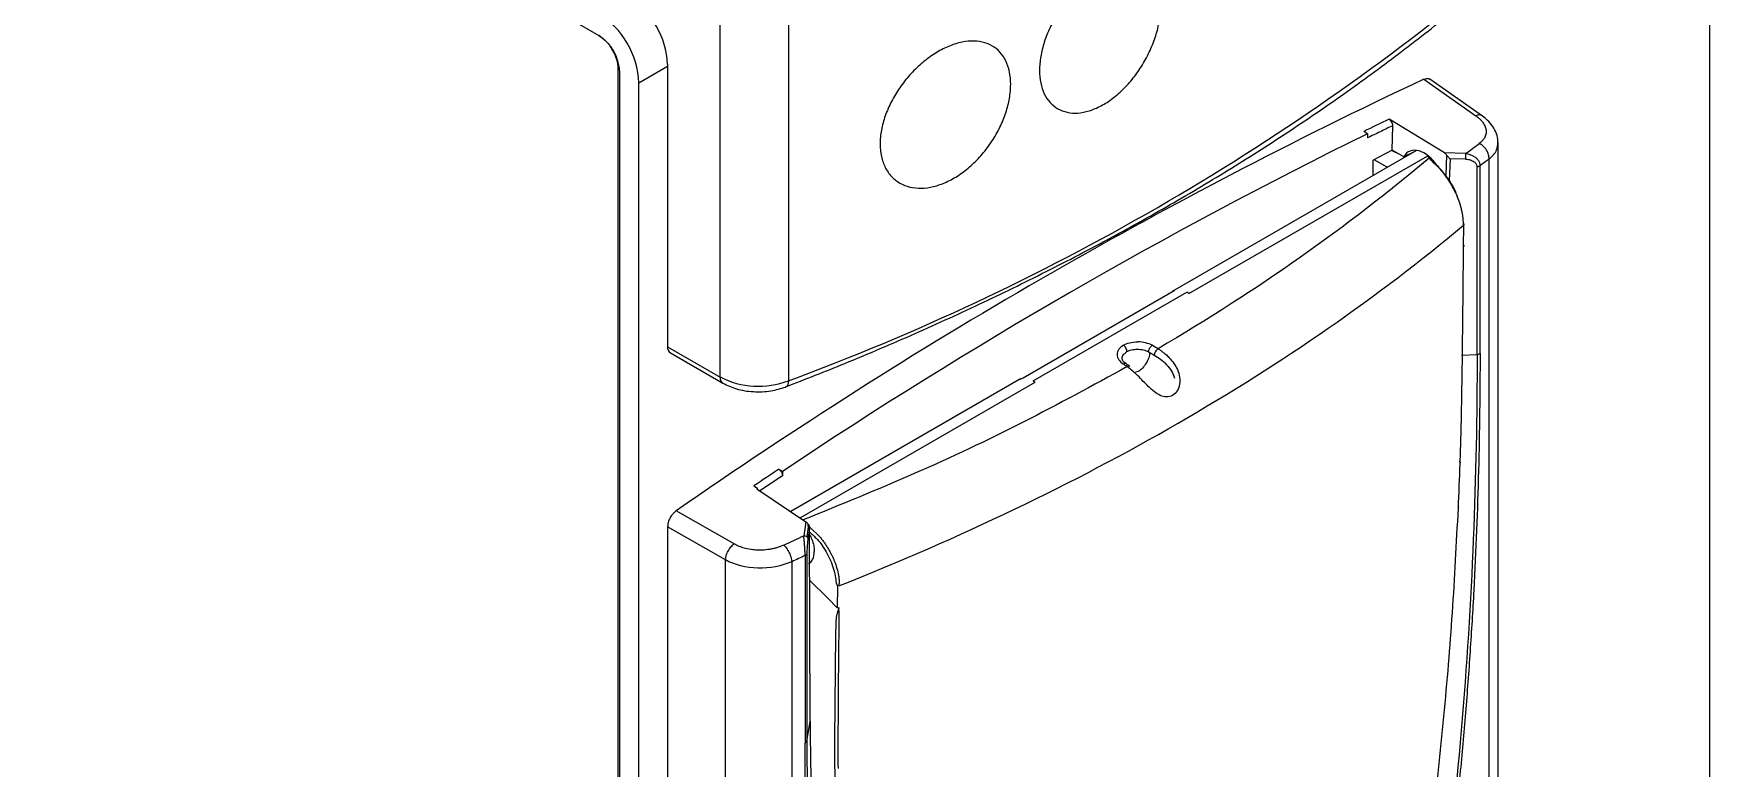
# Model space of a CAD drawing. Header units: millimetres. Extents: x 11 to 129, y 13 to 192.
# Drawn here: x 66.7 to 128.7, y 90.4 to 117.6 of the extents above; entities that cross this region are included whole.
import ezdxf

# ---------------------------------------------------------------- set-up
doc = ezdxf.new("R2010")
doc.units = ezdxf.units.MM

msp = doc.modelspace()

# ---------------------------------------------------------------- linework, layer by layer
at = {"color": 7, "linetype": 'Continuous', "lineweight": 25}
for p, q in [((11.696, 161.339), (87.569, 117.539)), ((128.652, 138.643), (128.652, 40.005)), ((92.053, 104.907), (92.053, 118.216)), ((94.581, 118.074), (94.581, 104.764)), ((88.276, 116.314), (88.276, 17.676)), ((88.347, 17.554), (88.347, 116.192)), ((90.114, 116.478), (90.114, 106.026)), ((89.054, 17.145), (89.054, 115.784)), ((118.08, 115.917), (120.006, 114.57)), ((120.252, 114.557), (118.308, 115.916)), ((118.846, 113.193), (116.802, 114.441)), ((116.916, 113.29), (116.936, 114.2)), ((116.001, 113.902), (115.867, 113.988)), ((116.001, 113.902), (116.001, 113.747)), ((120.839, 67.147), (120.839, 113.57)), ((117.809, 113.288), (108.777, 108.075)), ((109.395, 107.993), (118.229, 113.092)), ((116.916, 113.29), (116.207, 112.924)), ((116.207, 112.364), (116.207, 112.924)), ((116.725, 112.663), (116.243, 112.943)), ((116.908, 113.286), (117.181, 113.145)), ((117.347, 113.054), (116.916, 113.29)), ((117.679, 113.214), (117.347, 113.054)), ((117.352, 113.057), (117.381, 113.042)), ((119.633, 113.171), (118.846, 113.193)), ((119.632, 112.961), (119.054, 112.977)), ((120.498, 72.678), (120.498, 112.965)), ((120.055, 105.744), (120.055, 112.681)), ((120.165, 105.781), (120.165, 112.718)), ((119.553, 110.517), (119.545, 109.712)), ((103.267, 104.88), (108.846, 108.101)), ((103.642, 104.763), (109.321, 108.041)), ((108.846, 108.101), (108.78, 108.07)), ((90.114, 106.026), (92.053, 104.907)), ((90.218, 105.797), (92.156, 104.678)), ((107.906, 105.84), (107.952, 105.812)), ((103.17, 104.838), (94.67, 99.931)), ((103.173, 104.833), (103.267, 104.88)), ((95.02, 99.695), (103.715, 104.715)), ((94.228, 101.497), (94.362, 101.411)), ((94.362, 101.411), (94.362, 101.256)), ((93.307, 100.88), (93.438, 100.793)), ((93.412, 100.775), (95.226, 99.557)), ((93.438, 100.758), (93.438, 100.793)), ((92.573, 98.733), (90.433, 99.956)), ((92.254, 98.143), (90.114, 99.367)), ((90.114, 99.367), (90.114, 52.75)), ((95.226, 99.557), (95.152, 99.039)), ((95.324, 99.455), (95.26, 99)), ((95.359, 99.298), (95.305, 98.917)), ((95.387, 92.184), (95.359, 99.298)), ((92.254, 51.749), (92.254, 98.143)), ((94.709, 98.077), (94.709, 57.79)), ((95.201, 98.307), (95.201, 91.37)), ((95.266, 98.37), (95.266, 91.433)), ((95.367, 97.392), (96.024, 96.738)), ((96.024, 96.738), (96.402, 96.363)), ((96.398, 96.365), (96.406, 97.165)), ((95.266, 91.433), (95.387, 92.184))]:
    msp.add_line(p, q, dxfattribs=at)
at = {"color": 8, "linetype": 'Continuous', "lineweight": 25}
for p, q in [((88.336, 116.349), (88.276, 116.314)), ((89.054, 115.784), (90.114, 116.396)), ((118.911, 112.372), (118.941, 113.102)), ((119.054, 112.977), (119.021, 112.165)), ((119.476, 105.712), (120.055, 105.744)), ((94.362, 101.256), (93.528, 100.697)), ((95.318, 99.385), (95.318, 99.465)), ((95.358, 99.366), (95.745, 98.993))]:
    msp.add_line(p, q, dxfattribs=at)
at = {"color": 8, "linetype": 'Continuous', "lineweight": 25, "flags": 128}
msp.add_lwpolyline([(94.581, 104.764), (94.576, 104.689), (94.56, 104.626), (94.534, 104.578), (94.499, 104.546), (94.48, 104.537)], dxfattribs=at)
at = {"color": 7, "linetype": 'Continuous', "lineweight": 25, "flags": 128}
msp.add_lwpolyline([(95.358, 99.289), (95.358, 99.354), (95.358, 99.417)], dxfattribs=at)
at = {"color": 7, "linetype": 'Continuous', "lineweight": 25}
for centre, radius, start, end in [((63.648, 188.375), 89.149, 290.30258, 309.69204), ((87.044, 116.338), 3.074, 2.60535, 57.39453), ((85.83, 115.637), 3.227, 2.60538, 57.39473), ((86.658, 116.115), 1.69, 2.6059, 57.39455), ((198.066, -54.563), 188.311, 115.13496, 124.85966), ((188.93, -35.544), 166.427, 115.68286, 116.04062), ((199.122, -55.084), 188.323, 116.19171, 123.799), ((90.363, 106), 0.25, 174.1683, 234.51939), ((93.478, 107.695), 3.131, 242.92407, 290.61984), ((211.267, -74.271), 211.169, 123.6586, 123.95916), ((84.393, 114.19), 16.165, 303.91092, 304.02181)]:
    msp.add_arc(centre, radius, start, end, dxfattribs=at)
at = {"color": 8, "linetype": 'Continuous', "lineweight": 25}
msp.add_arc((92.29, 104.876), 0.239, 172.63552, 236.07069, dxfattribs=at)
at = {"color": 7, "linetype": 'Continuous', "lineweight": 25}
msp.add_ellipse((118.068, 112.283), major_axis=(-0.551, 0.953), ratio=0.607207, start_param=4.802147, end_param=6.647127, dxfattribs=at)
for points, knots in [([(108.356, 118.642), (108.356, 118.477), (108.342, 118.307), (108.287, 117.957), (108.245, 117.775), (108.135, 117.412), (108.068, 117.231), (107.91, 116.871), (107.817, 116.691), (107.615, 116.348), (107.504, 116.183), (107.263, 115.868), (107.135, 115.72), (106.868, 115.45), (106.728, 115.326), (106.44, 115.107), (106.295, 115.014), (106.003, 114.858), (105.854, 114.795), (105.565, 114.706), (105.424, 114.679), (105.15, 114.661), (105.017, 114.67), (104.77, 114.723), (104.654, 114.767), (104.44, 114.89), (104.345, 114.968), (104.179, 115.153), (104.106, 115.262), (103.99, 115.506), (103.947, 115.639), (103.887, 115.928), (103.872, 116.085), (103.872, 116.414), (103.887, 116.584), (103.946, 116.932), (103.99, 117.112), (104.106, 117.472), (104.177, 117.65), (104.344, 118.005), (104.441, 118.183), (104.652, 118.52), (104.767, 118.682), (105.016, 118.992), (105.148, 119.138), (105.421, 119.404), (105.563, 119.526), (105.854, 119.744), (106, 119.837), (106.292, 119.993), (106.44, 120.056), (106.726, 120.147), (106.865, 120.176), (107.133, 120.198), (107.262, 120.191), (107.501, 120.143), (107.612, 120.102), (107.817, 119.984), (107.908, 119.909), (108.067, 119.729), (108.135, 119.622), (108.245, 119.382), (108.286, 119.25), (108.342, 118.963), (108.356, 118.806), (108.356, 118.642)], [0, 0, 0, 0, 0.03125, 0.03125, 0.0625, 0.0625, 0.09375, 0.09375, 0.125, 0.125, 0.15625, 0.15625, 0.1875, 0.1875, 0.21875, 0.21875, 0.25, 0.25, 0.28125, 0.28125, 0.3125, 0.3125, 0.34375, 0.34375, 0.375, 0.375, 0.40625, 0.40625, 0.4375, 0.4375, 0.46875, 0.46875, 0.5, 0.5, 0.53125, 0.53125, 0.5625, 0.5625, 0.59375, 0.59375, 0.625, 0.625, 0.65625, 0.65625, 0.6875, 0.6875, 0.71875, 0.71875, 0.75, 0.75, 0.78125, 0.78125, 0.8125, 0.8125, 0.84375, 0.84375, 0.875, 0.875, 0.90625, 0.90625, 0.9375, 0.9375, 0.96875, 0.96875, 1, 1, 1, 1]), ([(94.479, 104.541), (95.212, 104.828), (96.836, 105.463), (99.277, 106.508), (101.812, 107.665), (104.28, 108.875), (106.679, 110.134), (109.006, 111.441), (111.258, 112.796), (113.43, 114.196), (115.522, 115.64), (117.525, 117.128), (119.183, 118.435), (120.136, 119.26), (120.484, 119.562)], [0, 0, 0, 0, 0.071878, 0.159065, 0.246409, 0.333891, 0.421496, 0.509213, 0.597031, 0.684945, 0.77295, 0.861045, 0.949231, 1, 1, 1, 1]), ([(87.569, 117.539), (87.754, 117.432), (87.938, 117.238), (88.2, 116.784), (88.276, 116.528), (88.276, 116.314)], [0, 0, 0, 0, 0.5, 0.5, 1, 1, 1, 1]), ([(102.804, 115.724), (102.804, 115.559), (102.788, 115.389), (102.728, 115.04), (102.683, 114.86), (102.564, 114.5), (102.492, 114.322), (102.32, 113.968), (102.22, 113.792), (102.001, 113.459), (101.882, 113.299), (101.621, 112.995), (101.483, 112.853), (101.196, 112.596), (101.045, 112.479), (100.736, 112.273), (100.58, 112.187), (100.266, 112.044), (100.107, 111.989), (99.797, 111.913), (99.646, 111.893), (99.351, 111.886), (99.208, 111.901), (98.943, 111.964), (98.819, 112.013), (98.589, 112.145), (98.486, 112.226), (98.307, 112.418), (98.229, 112.531), (98.104, 112.779), (98.056, 112.915), (97.992, 113.207), (97.976, 113.366), (97.976, 113.696), (97.992, 113.865), (98.055, 114.211), (98.103, 114.39), (98.228, 114.746), (98.305, 114.921), (98.485, 115.27), (98.589, 115.442), (98.816, 115.77), (98.94, 115.926), (99.208, 116.225), (99.35, 116.364), (99.642, 116.618), (99.796, 116.734), (100.107, 116.937), (100.264, 117.024), (100.577, 117.167), (100.736, 117.224), (101.043, 117.302), (101.192, 117.325), (101.481, 117.335), (101.621, 117.323), (101.879, 117.265), (101.999, 117.22), (102.22, 117.093), (102.318, 117.014), (102.49, 116.826), (102.564, 116.716), (102.683, 116.471), (102.728, 116.337), (102.788, 116.046), (102.804, 115.889), (102.804, 115.724)], [0, 0, 0, 0, 0.03125, 0.03125, 0.0625, 0.0625, 0.09375, 0.09375, 0.125, 0.125, 0.15625, 0.15625, 0.1875, 0.1875, 0.21875, 0.21875, 0.25, 0.25, 0.28125, 0.28125, 0.3125, 0.3125, 0.34375, 0.34375, 0.375, 0.375, 0.40625, 0.40625, 0.4375, 0.4375, 0.46875, 0.46875, 0.5, 0.5, 0.53125, 0.53125, 0.5625, 0.5625, 0.59375, 0.59375, 0.625, 0.625, 0.65625, 0.65625, 0.6875, 0.6875, 0.71875, 0.71875, 0.75, 0.75, 0.78125, 0.78125, 0.8125, 0.8125, 0.84375, 0.84375, 0.875, 0.875, 0.90625, 0.90625, 0.9375, 0.9375, 0.96875, 0.96875, 1, 1, 1, 1]), ([(118.08, 115.917), (118.125, 115.931), (118.208, 115.956), (118.286, 115.943), (118.307, 115.916), (118.308, 115.916)], [0, 0, 0, 0, 0.530059, 0.998121, 1, 1, 1, 1]), ([(116.936, 114.2), (116.78, 114.125), (116.469, 113.975), (116.157, 113.823), (116.001, 113.747)], [0, 0, 0, 0, 0.499999, 1, 1, 1, 1]), ([(120.006, 114.57), (120.026, 114.556), (120.071, 114.524), (120.137, 114.468), (120.209, 114.398), (120.294, 114.294), (120.36, 114.172), (120.392, 114.041), (120.392, 113.911), (120.354, 113.785), (120.281, 113.675), (120.208, 113.598), (120.156, 113.557), (120.134, 113.54)], [0, 0, 0, 0, 0.0453, 0.102161, 0.170403, 0.249942, 0.395795, 0.499886, 0.600982, 0.750011, 0.853955, 0.937396, 1, 1, 1, 1]), ([(120.834, 113.563), (120.827, 113.655), (120.813, 113.837), (120.691, 114.106), (120.505, 114.357), (120.328, 114.496), (120.24, 114.565)], [0, 0, 0, 0, 0.253866, 0.505257, 0.753755, 1, 1, 1, 1]), ([(120.498, 112.965), (120.501, 113.013), (120.495, 113.068), (120.463, 113.183), (120.437, 113.243), (120.367, 113.354), (120.323, 113.405), (120.23, 113.487), (120.181, 113.518), (120.134, 113.54)], [0, 0, 0, 0, 0.25, 0.25, 0.5, 0.5, 0.75, 0.75, 1, 1, 1, 1]), ([(118.225, 113.087), (118.226, 113.083), (118.231, 113.069), (118.247, 113.046), (118.265, 113.022), (118.275, 113.009), (118.278, 113.004)], [0, 0, 0, 0, 0.132453, 0.500174, 0.836398, 1, 1, 1, 1]), ([(118.331, 113.002), (118.318, 113.015), (118.29, 113.042), (118.254, 113.071), (118.234, 113.088), (118.229, 113.092)], [0, 0, 0, 0, 0.401644, 0.852169, 1, 1, 1, 1]), ([(118.448, 112.83), (118.432, 112.845), (118.399, 112.874), (118.355, 112.917), (118.314, 112.961), (118.29, 112.99), (118.278, 113.004)], [0, 0, 0, 0, 0.2458192, 0.4936885, 0.7447222, 1, 1, 1, 1]), ([(118.448, 112.83), (118.465, 112.839), (118.483, 112.842), (118.506, 112.828), (118.509, 112.813), (118.506, 112.796)], [0, 0, 0, 0, 0.5, 0.5, 1, 1, 1, 1]), ([(118.448, 112.83), (118.481, 112.801), (118.543, 112.745), (118.629, 112.658), (118.702, 112.578), (118.763, 112.506), (118.813, 112.445), (118.853, 112.393), (118.875, 112.363), (118.885, 112.349)], [0, 0, 0, 0, 0.214657, 0.404585, 0.570438, 0.712654, 0.831529, 0.927266, 1, 1, 1, 1]), ([(118.941, 113.102), (118.932, 113.114), (118.913, 113.139), (118.88, 113.169), (118.857, 113.185), (118.846, 113.193)], [0, 0, 0, 0, 0.330728, 0.66021, 1, 1, 1, 1]), ([(118.941, 113.102), (118.949, 113.091), (118.967, 113.068), (118.995, 113.035), (119.025, 113.004), (119.044, 112.986), (119.054, 112.977)], [0, 0, 0, 0, 0.234281, 0.499768, 0.750081, 1, 1, 1, 1]), ([(119.632, 112.961), (119.634, 112.975), (119.637, 113.01), (119.639, 113.075), (119.638, 113.125), (119.636, 113.155), (119.634, 113.166), (119.633, 113.171)], [0.0000414, 0.0000414, 0.0000414, 0.0000414, 0.2466169, 0.5003158, 0.7540147, 0.8808642, 1.0000147, 1.0000147, 1.0000147, 1.0000147]), ([(119.632, 112.961), (119.663, 112.959), (119.721, 112.956), (119.832, 112.932), (119.944, 112.878), (120.022, 112.798), (120.05, 112.731), (120.053, 112.696), (120.055, 112.681)], [0, 0, 0, 0, 0.152207, 0.285157, 0.574405, 0.791216, 0.907038, 1, 1, 1, 1]), ([(119.633, 113.171), (119.643, 113.17), (119.684, 113.165), (119.766, 113.146), (119.86, 113.111), (119.919, 113.078), (119.941, 113.065)], [0, 0, 0, 0, 0.093407, 0.373155, 0.756868, 1, 1, 1, 1]), ([(119.941, 113.065), (119.959, 113.053), (119.993, 113.031), (120.037, 112.993), (120.073, 112.954), (120.116, 112.898), (120.156, 112.819), (120.162, 112.752), (120.165, 112.718)], [0, 0, 0, 0, 0.135929, 0.263916, 0.383609, 0.494683, 0.750033, 1, 1, 1, 1]), ([(119.367, 111.46), (119.332, 111.565), (119.23, 111.874), (118.928, 112.364), (118.647, 112.652), (118.506, 112.796)], [0, 0, 0, 0, 0.20547, 0.602718, 1, 1, 1, 1]), ([(119.553, 110.517), (119.553, 110.556), (119.552, 110.635), (119.542, 110.76), (119.525, 110.889), (119.5, 111.024), (119.467, 111.162), (119.427, 111.302), (119.37, 111.467), (119.291, 111.662), (119.181, 111.889), (119.047, 112.125), (118.941, 112.274), (118.886, 112.351)], [0, 0, 0, 0, 0.068441, 0.138153, 0.208991, 0.28079, 0.353375, 0.426554, 0.500128, 0.611349, 0.732329, 0.862281, 1, 1, 1, 1]), ([(120.165, 112.718), (120.162, 112.716), (120.156, 112.711), (120.141, 112.702), (120.118, 112.692), (120.087, 112.684), (120.065, 112.681), (120.055, 112.681)], [-0.000005, -0.000005, -0.000005, -0.000005, 0.119136, 0.245985, 0.499684, 0.753383, 1.000005, 1.000005, 1.000005, 1.000005]), ([(119.546, 110.589), (119.56, 110.58), (119.57, 110.567), (119.573, 110.54), (119.565, 110.526), (119.553, 110.517)], [0, 0, 0, 0, 0.5, 0.5, 1, 1, 1, 1]), ([(119.564, 109.758), (119.563, 109.749), (119.562, 109.732), (119.551, 109.719), (119.545, 109.712)], [0, 0, 0, 0, 0.510875, 1, 1, 1, 1]), ([(119.545, 109.712), (119.538, 109.048), (119.528, 108.078), (119.514, 106.751), (119.506, 106.087), (119.502, 105.729)], [0, 0, 0, 0, 0.500008, 0.730543, 1, 1, 1, 1]), ([(106.973, 106.082), (106.906, 106.044), (106.846, 105.994), (106.762, 105.877), (106.738, 105.81), (106.739, 105.674), (106.764, 105.606), (106.849, 105.483), (106.91, 105.429), (106.977, 105.386)], [0, 0, 0, 0, 0.25, 0.25, 0.5, 0.5, 0.75, 0.75, 1, 1, 1, 1]), ([(106.973, 106.082), (107.036, 106.119), (107.115, 106.151), (107.298, 106.196), (107.401, 106.207), (107.506, 106.206)], [0, 0, 0, 0, 0.5, 0.5, 1, 1, 1, 1]), ([(107.105, 105.844), (107.105, 105.881), (107.092, 105.931), (107.041, 106.023), (107.005, 106.061), (106.973, 106.082)], [0, 0, 0, 0, 0.5, 0.5, 1, 1, 1, 1]), ([(108.036, 106.079), (107.968, 106.116), (107.886, 106.147), (107.704, 106.192), (107.605, 106.205), (107.506, 106.206)], [0, 0, 0, 0, 0.5, 0.5, 1, 1, 1, 1]), ([(107.906, 105.84), (107.907, 105.852), (107.91, 105.878), (107.923, 105.922), (107.943, 105.969), (107.971, 106.014), (108.003, 106.053), (108.025, 106.071), (108.036, 106.079)], [0, 0, 0, 0, 0.144094, 0.302919, 0.473439, 0.650662, 0.828299, 1, 1, 1, 1]), ([(107.078, 105.396), (107.038, 105.425), (106.955, 105.483), (106.938, 105.549), (106.93, 105.582)], [0, 0, 0, 0, 0.493371, 1, 1, 1, 1]), ([(107.074, 105.396), (107.073, 105.398), (107.063, 105.409), (107.028, 105.409), (106.994, 105.394), (106.977, 105.386)], [0, 0, 0, 0, 0.065267, 0.549457, 1, 1, 1, 1]), ([(107.216, 105.297), (107.194, 105.313), (107.145, 105.348), (107.097, 105.383), (107.07, 105.402)], [0, 0, 0, 0, 0.452461, 1, 1, 1, 1]), ([(107.105, 105.844), (107.152, 105.871), (107.209, 105.894), (107.341, 105.927), (107.416, 105.937), (107.569, 105.937), (107.647, 105.927), (107.789, 105.893), (107.853, 105.868), (107.906, 105.84)], [0, 0, 0, 0, 0.25, 0.25, 0.5, 0.5, 0.75, 0.75, 1, 1, 1, 1]), ([(108.255, 105.95), (108.288, 105.929), (108.353, 105.888), (108.444, 105.822), (108.525, 105.756), (108.595, 105.693), (108.707, 105.584), (108.842, 105.422), (108.984, 105.177), (109.064, 104.915), (109.067, 104.636), (108.977, 104.385), (108.799, 104.206), (108.571, 104.147), (108.337, 104.211), (108.109, 104.36), (107.902, 104.549), (107.699, 104.759), (107.512, 104.949), (107.315, 105.136), (107.185, 105.235), (107.112, 105.29)], [0, 0, 0, 0, 0.029974, 0.057632, 0.082743, 0.105116, 0.124597, 0.192278, 0.249703, 0.315822, 0.374778, 0.437111, 0.499482, 0.561897, 0.624378, 0.68348, 0.749784, 0.80718, 0.874819, 0.929129, 1, 1, 1, 1]), ([(107.952, 105.812), (107.942, 105.747), (107.922, 105.615), (107.821, 105.407), (107.685, 105.232), (107.543, 105.113), (107.459, 105.089), (107.427, 105.08)], [0, 0, 0, 0, 0.215978, 0.431949, 0.647927, 0.8639, 1, 1, 1, 1]), ([(108.255, 105.95), (108.225, 105.93), (108.189, 105.894), (108.134, 105.806), (108.117, 105.757), (108.113, 105.72)], [0, 0, 0, 0, 0.5, 0.5, 1, 1, 1, 1]), ([(120.165, 105.781), (120.165, 104.353), (120.128, 101.461), (119.983, 97.766), (119.802, 94.765), (119.632, 92.493), (119.462, 90.583), (119.308, 89.045), (119.204, 88.08), (119.116, 87.305), (119.024, 86.528), (118.904, 85.553), (118.748, 84.378), (118.58, 83.196), (118.401, 82.01), (118.208, 80.818), (118.002, 79.622), (117.782, 78.421), (117.548, 77.217), (117.215, 75.607), (116.755, 73.587), (116.115, 71.148), (115.616, 69.512), (115.345, 68.691)], [0, 0, 0, 0, 0.125, 0.25, 0.3125, 0.375, 0.4375, 0.46875, 0.5, 0.515625, 0.53125, 0.5625, 0.59375, 0.625, 0.65625, 0.6875, 0.71875, 0.75, 0.78125, 0.8125, 0.875, 0.9375, 1, 1, 1, 1]), ([(120.055, 105.744), (120.055, 101.266), (119.877, 96.616), (119.266, 89.445), (119.008, 87.024), (118.347, 82.104), (117.941, 79.605), (117.437, 77.086)], [0, 0, 0, 0, 0.5, 0.5, 0.75, 0.75, 1, 1, 1, 1]), ([(92.156, 104.678), (92.318, 104.601), (92.65, 104.443), (93.284, 104.346), (93.935, 104.368), (94.304, 104.482), (94.483, 104.537)], [0, 0, 0, 0, 0.243933, 0.502011, 0.759038, 1, 1, 1, 1]), ([(119.472, 103.73), (119.465, 103.412), (119.45, 102.742), (119.427, 102.066), (119.415, 101.71)], [0, 0, 0, 0, 0.473713, 1, 1, 1, 1]), ([(119.39, 101.791), (119.409, 101.783), (119.426, 101.769), (119.436, 101.737), (119.428, 101.721), (119.415, 101.71)], [0, 0, 0, 0, 0.5, 0.5, 1, 1, 1, 1]), ([(94.228, 101.497), (94.264, 101.474), (94.298, 101.435), (94.347, 101.347), (94.362, 101.298), (94.362, 101.256)], [0, 0, 0, 0, 0.5, 0.5, 1, 1, 1, 1]), ([(90.433, 99.956), (90.418, 99.945), (90.387, 99.923), (90.343, 99.882), (90.297, 99.831), (90.249, 99.768), (90.188, 99.667), (90.127, 99.525), (90.119, 99.42), (90.114, 99.367)], [0, 0, 0, 0, 0.089003, 0.177117, 0.265869, 0.383529, 0.50101, 0.749162, 1, 1, 1, 1]), ([(119.35, 100.046), (119.284, 98.766), (119.155, 96.235), (118.831, 92.335), (118.404, 88.375), (117.852, 84.383), (117.188, 80.541), (116.432, 76.912), (115.551, 73.444), (114.637, 70.547), (113.767, 68.23), (113.011, 66.495), (112.281, 65.083), (111.625, 63.993), (111.094, 63.214), (110.579, 62.555), (110.082, 62.006), (109.446, 61.397), (108.609, 60.777), (107.763, 60.421), (107.108, 60.282), (106.488, 60.236), (105.741, 60.331), (104.856, 60.678), (104.202, 61.064), (103.864, 61.386), (103.802, 61.445)], [0, 0, 0, 0, 0.085961, 0.17004, 0.255985, 0.341879, 0.423631, 0.496323, 0.566103, 0.635554, 0.672202, 0.707549, 0.742565, 0.761588, 0.779434, 0.796276, 0.809974, 0.823316, 0.850169, 0.876957, 0.890249, 0.90387, 0.929442, 0.957423, 0.992107, 1, 1, 1, 1]), ([(119.341, 100.12), (119.356, 100.11), (119.367, 100.096), (119.369, 100.069), (119.362, 100.055), (119.35, 100.046)], [0, 0, 0, 0, 0.5, 0.5, 1, 1, 1, 1]), ([(95.318, 99.465), (95.309, 99.477), (95.29, 99.502), (95.259, 99.533), (95.237, 99.549), (95.226, 99.557)], [0, 0, 0, 0, 0.32847, 0.657658, 1, 1, 1, 1]), ([(95.359, 99.298), (95.36, 99.312), (95.36, 99.341), (95.354, 99.382), (95.343, 99.422), (95.33, 99.444), (95.324, 99.455)], [0, 0, 0, 0, 0.258716, 0.521541, 0.769331, 1, 1, 1, 1]), ([(92.254, 98.143), (92.256, 98.188), (92.265, 98.239), (92.297, 98.35), (92.322, 98.41), (92.383, 98.522), (92.419, 98.576), (92.496, 98.667), (92.535, 98.705), (92.573, 98.733)], [0, 0, 0, 0, 0.25, 0.25, 0.5, 0.5, 0.75, 0.75, 1, 1, 1, 1]), ([(94.416, 98.693), (94.39, 98.681), (94.333, 98.655), (94.233, 98.618), (94.109, 98.579), (93.925, 98.535), (93.709, 98.506), (93.475, 98.5), (93.241, 98.515), (93.015, 98.556), (92.816, 98.618), (92.678, 98.676), (92.604, 98.716), (92.573, 98.733)], [0, 0, 0, 0, 0.046323, 0.103515, 0.171416, 0.249945, 0.395185, 0.499925, 0.601523, 0.750019, 0.854103, 0.937537, 1, 1, 1, 1]), ([(94.416, 98.693), (94.448, 98.663), (94.482, 98.623), (94.55, 98.526), (94.583, 98.469), (94.639, 98.351), (94.663, 98.289), (94.695, 98.174), (94.705, 98.121), (94.709, 98.077)], [0, 0, 0, 0, 0.25, 0.25, 0.5, 0.5, 0.75, 0.75, 1, 1, 1, 1]), ([(95.182, 98.697), (95.181, 98.716), (95.178, 98.757), (95.173, 98.82), (95.167, 98.893), (95.159, 98.969), (95.155, 99.016), (95.152, 99.039)], [0, 0, 0, 0, 0.1430652, 0.3105153, 0.5006878, 0.7552615, 1, 1, 1, 1]), ([(95.152, 99.039), (95.161, 99.038), (95.179, 99.036), (95.217, 99.027), (95.245, 99.012), (95.26, 99)], [-0.000014, -0.000014, -0.000014, -0.000014, 0.1199426, 0.247341, 0.4999937, 0.4999937, 0.4999937, 0.4999937]), ([(95.201, 98.307), (95.201, 98.326), (95.2, 98.364), (95.197, 98.427), (95.194, 98.503), (95.189, 98.594), (95.184, 98.661), (95.182, 98.697)], [0, 0, 0, 0, 0.165985, 0.332901, 0.499658, 0.736665, 1, 1, 1, 1]), ([(95.26, 99), (95.26, 99), (95.275, 98.988), (95.293, 98.966), (95.304, 98.937), (95.305, 98.924), (95.305, 98.917)], [0.4999937, 0.4999937, 0.4999937, 0.4999937, 0.5021378, 0.7569346, 0.884333, 1.0000308, 1.0000308, 1.0000308, 1.0000308]), ([(95.305, 98.917), (95.303, 98.9), (95.298, 98.866), (95.291, 98.805), (95.284, 98.726), (95.276, 98.628), (95.272, 98.551), (95.27, 98.514)], [0, 0, 0, 0, 0.165027, 0.330803, 0.50063, 0.759662, 1, 1, 1, 1]), ([(95.358, 99.178), (95.457, 99.091), (95.713, 98.868), (96.042, 98.368), (96.249, 97.865), (96.335, 97.491), (96.34, 97.292), (96.393, 97.188), (96.405, 97.166)], [0, 0, 0, 0, 0.172597, 0.445278, 0.7179, 0.854936, 0.968919, 1, 1, 1, 1]), ([(95.359, 99.085), (95.391, 99.024), (95.462, 98.889), (95.528, 98.668), (95.536, 98.525), (95.541, 98.453)], [0, 0, 0, 0, 0.288212, 0.643941, 1, 1, 1, 1]), ([(95.745, 98.993), (95.775, 98.957), (95.835, 98.884), (95.917, 98.771), (95.994, 98.658), (96.064, 98.544), (96.127, 98.432), (96.184, 98.322), (96.235, 98.215), (96.305, 98.051), (96.38, 97.833), (96.435, 97.602), (96.458, 97.424), (96.462, 97.296), (96.452, 97.218), (96.447, 97.182)], [0, 0, 0, 0, 0.068885, 0.136247, 0.201904, 0.265698, 0.327492, 0.387173, 0.444652, 0.499862, 0.648207, 0.788788, 0.869278, 0.9394, 1, 1, 1, 1]), ([(95.266, 98.37), (95.265, 98.368), (95.264, 98.362), (95.259, 98.349), (95.247, 98.334), (95.23, 98.321), (95.214, 98.312), (95.205, 98.309), (95.201, 98.307)], [0.000004, 0.000004, 0.000004, 0.000004, 0.11568, 0.243079, 0.497876, 0.752672, 0.880071, 1.00001, 1.00001, 1.00001, 1.00001]), ([(95.27, 98.514), (95.269, 98.497), (95.267, 98.463), (95.266, 98.414), (95.266, 98.385), (95.266, 98.37)], [0, 0, 0, 0, 0.335616, 0.665495, 1, 1, 1, 1]), ([(95.32, 98.003), (95.33, 98.007), (95.388, 98.029), (95.459, 98.122), (95.527, 98.269), (95.536, 98.393), (95.541, 98.453)], [0, 0, 0, 0, 0.067846, 0.392765, 0.703477, 1, 1, 1, 1]), ([(96.452, 96.387), (96.449, 96.376), (96.443, 96.353), (96.429, 96.309), (96.405, 96.234), (96.374, 96.136), (96.353, 96.015), (96.339, 95.869), (96.332, 95.661), (96.329, 95.494), (96.328, 95.395)], [0, 0, 0, 0, 0.033788, 0.064048, 0.128099, 0.255046, 0.373648, 0.504522, 0.706178, 1, 1, 1, 1]), ([(96.432, 92.412), (96.433, 92.613), (96.435, 93.274), (96.444, 94.183), (96.453, 95.063), (96.457, 95.631), (96.459, 96.05), (96.454, 96.293), (96.452, 96.387)], [0, 0, 0, 0, 0.151581, 0.499482, 0.684231, 0.814523, 0.928197, 1, 1, 1, 1]), ([(96.43, 90.43), (96.428, 90.811), (96.425, 91.47), (96.43, 92.132), (96.432, 92.412)], [0, 0, 0, 0, 0.577688, 1, 1, 1, 1])]:
    msp.add_open_spline(points, degree=3, knots=knots, dxfattribs=at)
for points in [[(116.899, 114.336), (116.873, 114.383), (116.836, 114.421), (116.802, 114.441)], [(116.936, 114.2), (116.936, 114.238), (116.924, 114.289), (116.899, 114.336)], [(119.633, 113.171), (119.801, 113.294), (119.968, 113.417), (120.134, 113.54)], [(118.278, 113.004), (115.285, 110.471), (111.927, 108.11), (108.255, 105.95)], [(118.229, 113.092), (118.23, 113.09), (118.228, 113.089), (118.225, 113.087)], [(118.278, 113.004), (118.297, 113.009), (118.317, 113.009), (118.331, 113.002)], [(118.331, 113.002), (118.393, 112.942), (118.452, 112.872), (118.506, 112.796)], [(120.498, 112.965), (120.388, 112.882), (120.276, 112.8), (120.165, 112.718)], [(96.447, 97.182), (105.405, 100.72), (113.255, 105.25), (119.553, 110.517)], [(119.537, 109.818), (119.552, 109.801), (119.563, 109.78), (119.564, 109.758)], [(109.395, 107.993), (109.37, 108.011), (109.346, 108.027), (109.321, 108.041)], [(108.255, 105.95), (108.182, 105.993), (108.109, 106.036), (108.036, 106.079)], [(107.112, 105.29), (107.067, 105.322), (107.022, 105.354), (106.977, 105.386)], [(107.952, 105.812), (108.006, 105.782), (108.059, 105.751), (108.113, 105.72)], [(119.502, 105.729), (119.495, 105.064), (119.485, 104.399), (119.472, 103.73)], [(120.055, 105.744), (120.076, 105.745), (120.12, 105.753), (120.153, 105.771), (120.165, 105.781)], [(103.642, 104.763), (103.666, 104.748), (103.691, 104.732), (103.715, 104.715)], [(119.415, 101.71), (119.396, 101.157), (119.375, 100.603), (119.35, 100.046)], [(95.318, 99.465), (95.32, 99.462), (95.322, 99.459), (95.324, 99.455)], [(94.416, 98.693), (94.662, 98.808), (94.908, 98.923), (95.152, 99.039)], [(94.709, 98.077), (93.957, 97.741), (92.928, 97.766), (92.254, 98.143)], [(95.201, 98.307), (95.037, 98.23), (94.873, 98.153), (94.709, 98.077)], [(96.328, 95.395), (96.3, 93.078), (96.266, 90.757), (96.323, 88.475)], [(95.387, 92.184), (95.392, 91.093), (95.411, 89.988), (95.448, 88.886)], [(95.201, 91.37), (95.236, 91.383), (95.262, 91.409), (95.266, 91.433)], [(95.255, 88.001), (95.219, 89.116), (95.201, 90.239), (95.201, 91.37)], [(95.266, 91.433), (95.266, 90.303), (95.284, 89.18), (95.319, 88.065)]]:
    msp.add_open_spline(points, degree=3, dxfattribs=at)
at = {"color": 8, "linetype": 'Continuous', "lineweight": 25}
for points, knots in [([(120.24, 114.565), (120.24, 114.565), (120.217, 114.595), (120.135, 114.606), (120.048, 114.582), (120.006, 114.57)], [0, 0, 0, 0, 0.0019026, 0.5182126, 1, 1, 1, 1]), ([(120.498, 112.965), (120.614, 113.073), (120.816, 113.262), (120.818, 113.492), (120.819, 113.59)], [0, 0, 0, 0, 0.573139, 1, 1, 1, 1]), ([(106.932, 105.579), (106.931, 105.583), (106.925, 105.612), (106.94, 105.665), (106.984, 105.757), (107.057, 105.809), (107.105, 105.844)], [0, 0, 0, 0, 0.037984, 0.291522, 0.539615, 1, 1, 1, 1]), ([(108.113, 105.72), (108.277, 105.624), (108.437, 105.506), (108.709, 105.218), (108.82, 105.047), (108.858, 104.869)], [0, 0, 0, 0, 0.5, 0.5, 1, 1, 1, 1]), ([(107.112, 105.29), (105.843, 104.596), (103.309, 103.211), (99.305, 101.319), (96.508, 100.184), (95.128, 99.623)], [0, 0, 0, 0, 0.336771, 0.672515, 1, 1, 1, 1]), ([(107.214, 105.296), (107.213, 105.298), (107.201, 105.31), (107.165, 105.311), (107.13, 105.297), (107.112, 105.29)], [0, 0, 0, 0, 0.071872, 0.55234, 1, 1, 1, 1])]:
    msp.add_open_spline(points, degree=3, knots=knots, dxfattribs=at)

doc.saveas('drawing.dxf')
